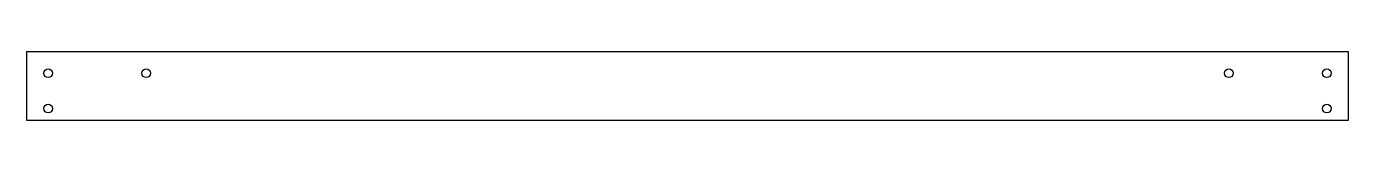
# Model space of a CAD drawing. Header units: millimetres. Extents: x -75 to 505, y 234 to 264.
import ezdxf

# ---------------------------------------------------------------- set-up
doc = ezdxf.new("R2010")
doc.units = ezdxf.units.MM

msp = doc.modelspace()

# ---------------------------------------------------------------- linework, layer by layer
at = {"color": 7, "linetype": 'Continuous', "lineweight": 25}
for p, q in [((-75.12, 264.01), (-75.12, 234.16)), ((505.09, 264.01), (-75.12, 264.01)), ((505.09, 234.16), (505.09, 264.01)), ((-75.12, 234.16), (505.09, 234.16))]:
    msp.add_line(p, q, dxfattribs=at)
for centre in [(-65.62, 254.66), (-22.62, 254.66), (452.59, 254.66), (495.59, 254.66), (-65.62, 239.16), (495.59, 239.16)]:
    msp.add_circle(centre, 1.9, dxfattribs=at)

doc.saveas('drawing.dxf')
